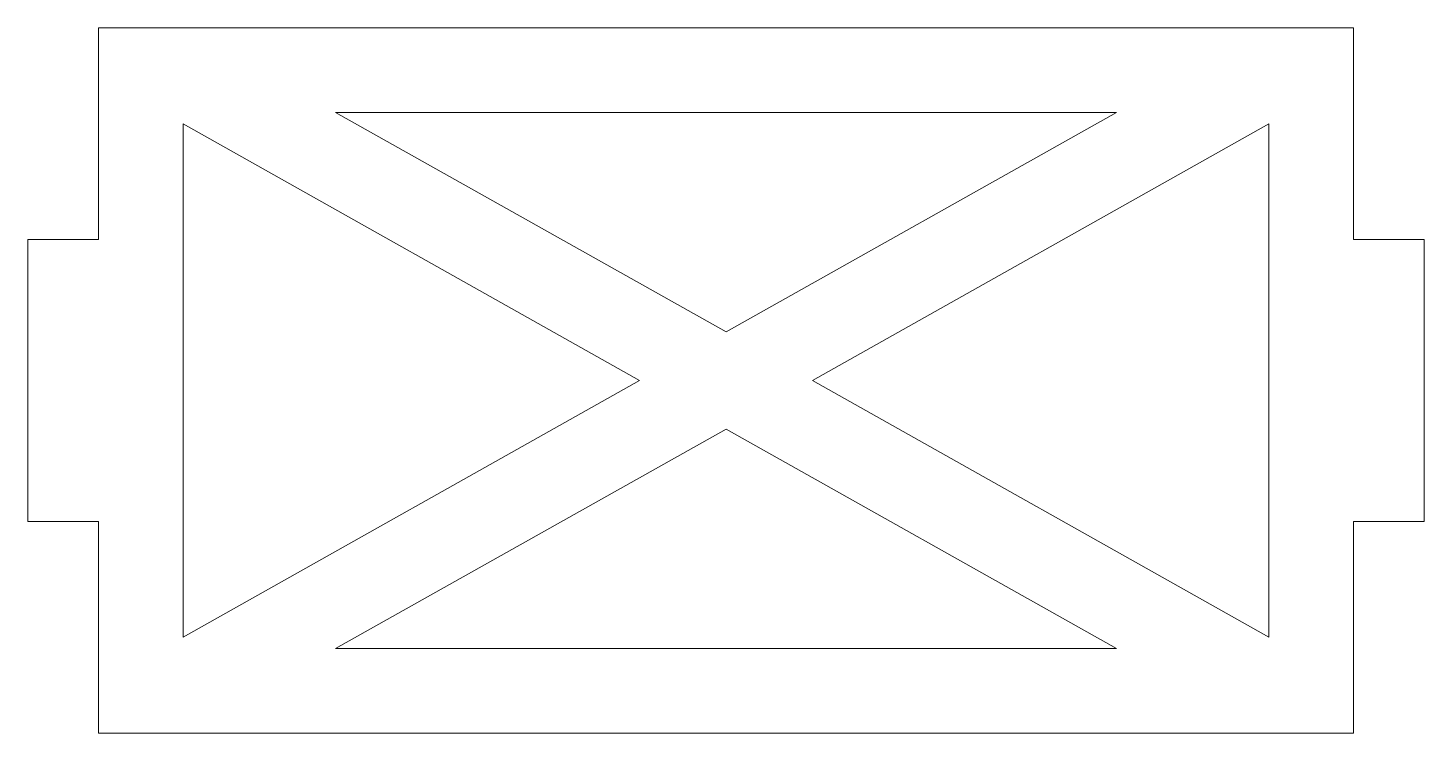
# Model space of a CAD drawing. Header units: millimetres. Extents: x -24.8 to 24.8, y -12.5 to 12.5.
import ezdxf

# ---------------------------------------------------------------- set-up
doc = ezdxf.new("R2010")
doc.units = ezdxf.units.MM

msp = doc.modelspace()

# ---------------------------------------------------------------- linework, layer by layer
at = {"color": 7, "linetype": 'Continuous', "lineweight": 15}
for p, q in [((-22.25, 12.5), (-22.25, 5)), ((22.25, 12.5), (-22.25, 12.5)), ((22.25, 5), (22.25, 12.5)), ((13.848, 9.5), (-13.848, 9.5)), ((-13.848, 9.5), (0, 1.721)), ((0, 1.721), (13.848, 9.5)), ((-3.062, 0), (-19.25, 9.094)), ((-19.25, 9.094), (-19.25, -9.094)), ((19.25, 9.094), (3.062, 0)), ((19.25, -9.094), (19.25, 9.094)), ((-24.75, 5), (-24.75, -5)), ((-22.25, 5), (-24.75, 5)), ((24.75, 5), (22.25, 5)), ((24.75, -5), (24.75, 5)), ((-19.25, -9.094), (-3.062, 0)), ((3.062, 0), (19.25, -9.094)), ((0, -1.721), (-13.848, -9.5)), ((13.848, -9.5), (0, -1.721)), ((-24.75, -5), (-22.25, -5)), ((-22.25, -5), (-22.25, -12.5)), ((22.25, -5), (24.75, -5)), ((22.25, -12.5), (22.25, -5)), ((-13.848, -9.5), (13.848, -9.5)), ((-22.25, -12.5), (22.25, -12.5))]:
    msp.add_line(p, q, dxfattribs=at)

doc.saveas('drawing.dxf')
